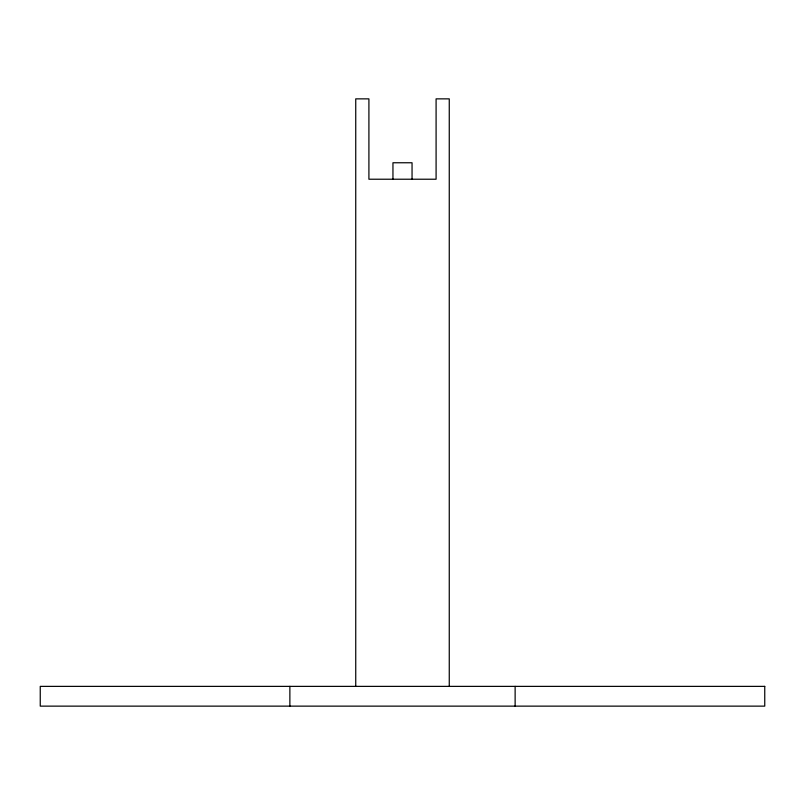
<?xml version="1.0" encoding="UTF-8"?>
<svg xmlns="http://www.w3.org/2000/svg" width="805" height="805" viewBox="0 0 805 805"><rect width="100%" height="100%" fill="white"/><g stroke="black" fill="none" stroke-linecap="round" stroke-linejoin="round"><path stroke-width="1.21" d="M515.13 686.373L515.13 706.136M449.26 686.373L449.26 98.864L436.089 98.864L436.089 179.223L368.911 179.223L368.911 98.864L355.74 98.864L355.74 686.373M412.049 179.223L412.049 162.761L392.951 162.761L392.951 179.223M289.87 686.373L289.87 706.136M764.75 686.373L40.25 686.373L40.25 706.136L764.75 706.136L764.75 686.373"/></g></svg>
